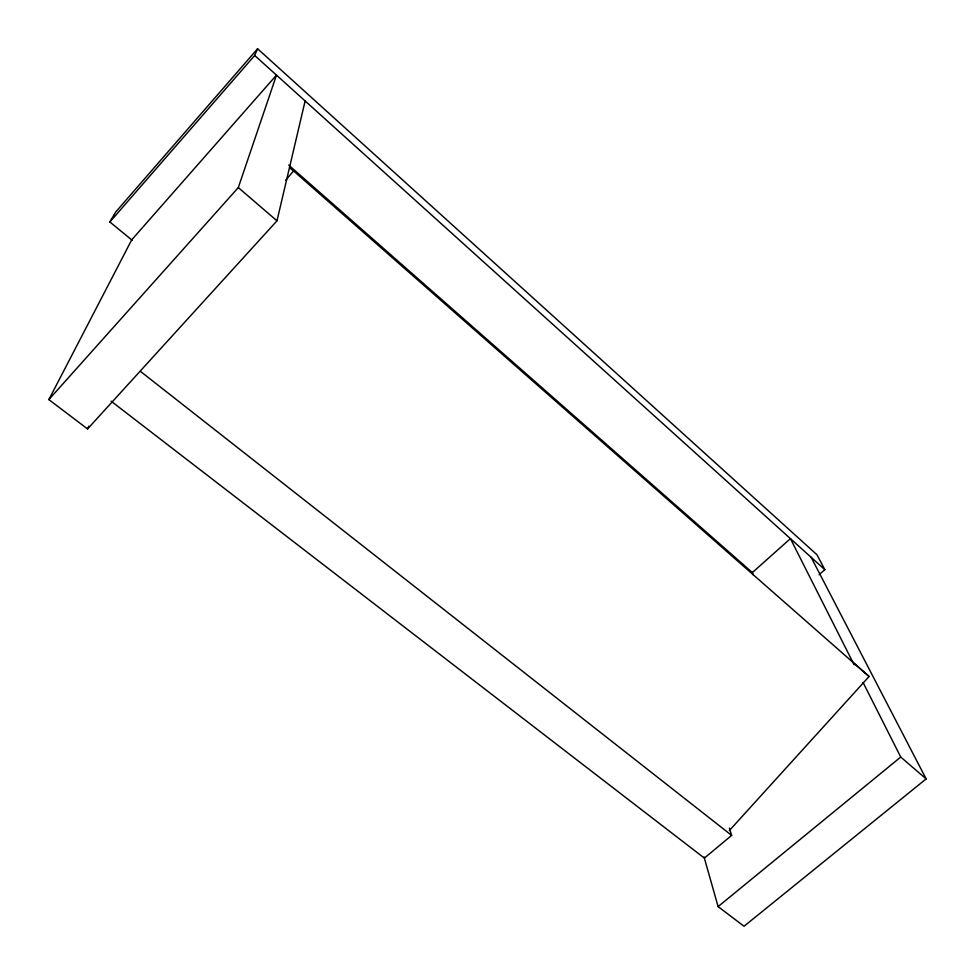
<?xml version="1.0" encoding="UTF-8"?>
<svg xmlns="http://www.w3.org/2000/svg" width="975" height="975" viewBox="0 0 975 975"><rect width="100%" height="100%" fill="white"/><g stroke="black" fill="none" stroke-linecap="round" stroke-linejoin="round"><path stroke-width="1.46" d="M48.86 399.604L238.314 187.578L276.486 75.124L131.698 239.874L48.86 399.604L87.579 428.939L276.985 220.825L305.126 100.961M132.234 240.313L109.87 221.983L254.682 55.465L257.583 48.75L816.965 554.751L824.85 569.68L819.134 574.689M87.579 428.939L88.798 426.16M109.87 221.983L115.647 212.062L257.583 48.75M285.675 180.229L293.585 170.966L289.526 167.383L869.091 676.504L729.349 830.566M751.774 573.068L790.42 538.627L854.137 664.804M729.398 828.189L731.652 835.38L704.377 858.11L111.089 401.164M811.176 557.347L926.14 778.903L744.035 926.25L718.1 906.604L900.729 757.051L863.046 682.439M140.266 371.231L731.652 835.38M238.314 187.578L276.985 220.825M900.729 757.051L926.14 778.903M288.71 165.08L752.359 572.557L753.565 575.323M852.808 662.171L869.091 676.504M254.682 55.465L824.85 569.68M704.047 856.964L718.1 906.604"/></g></svg>
